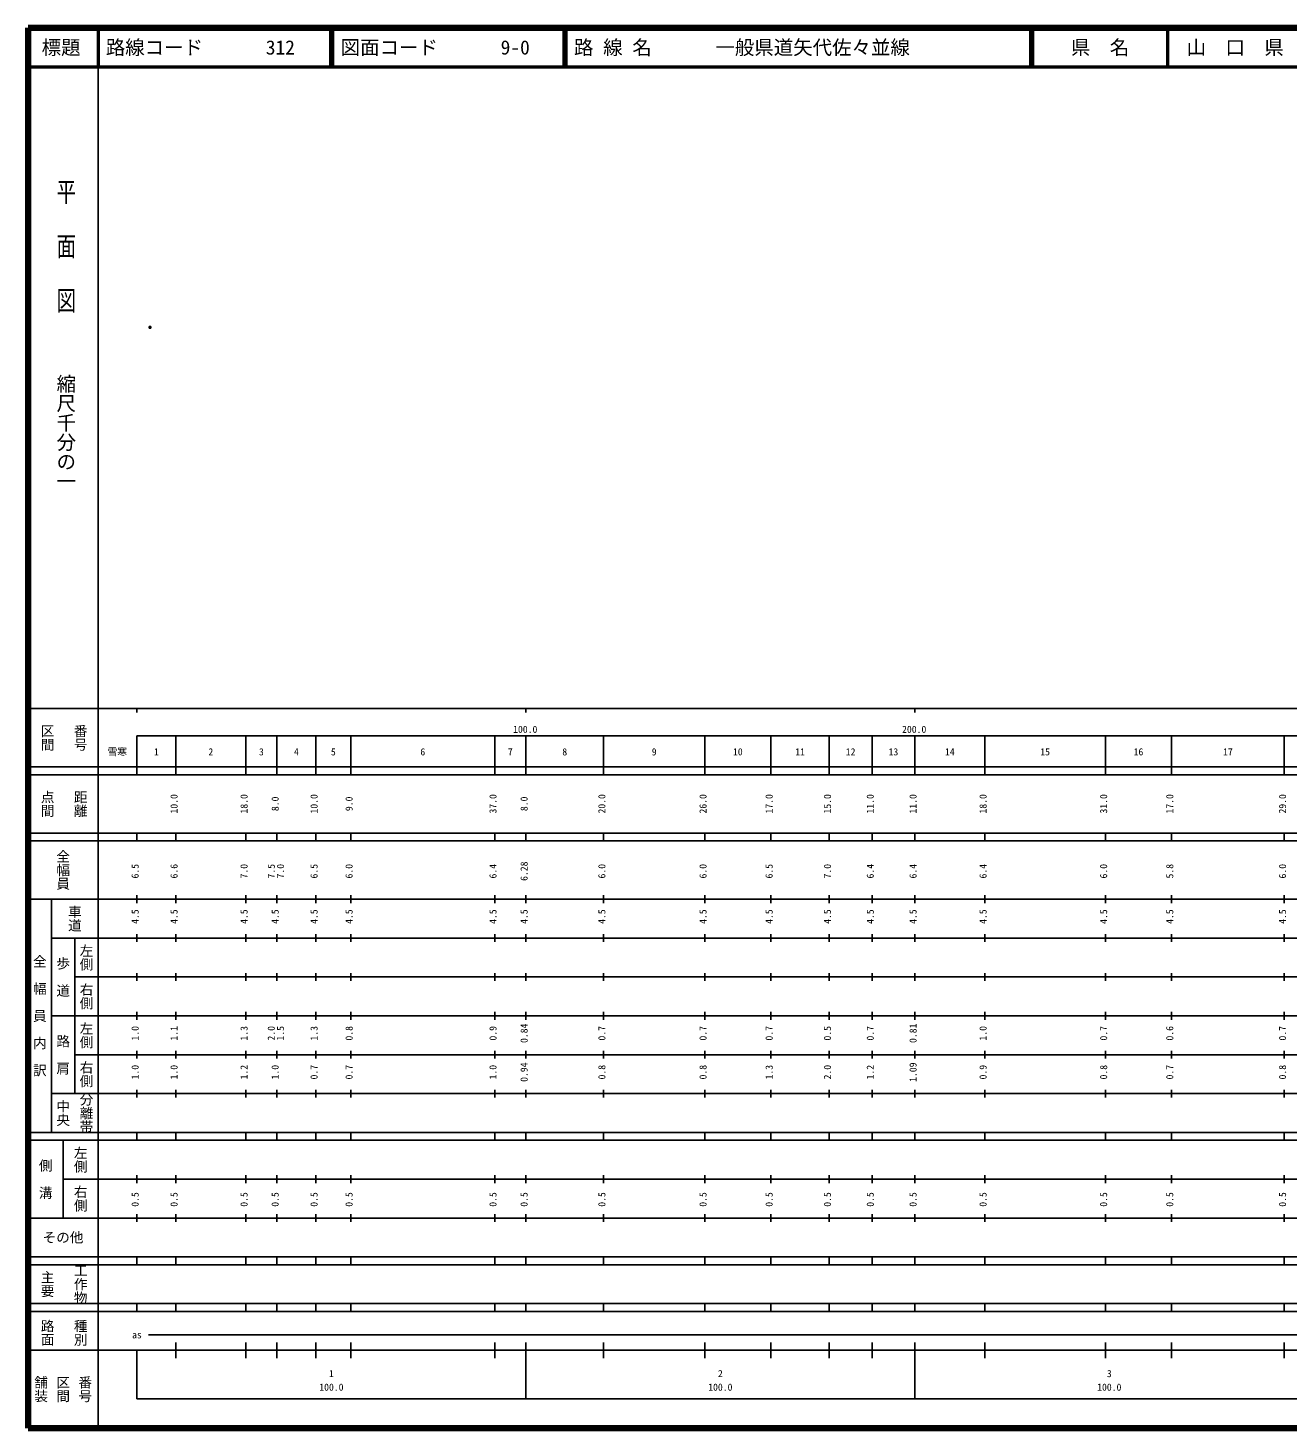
# Model space of a CAD drawing. Units: millimetres on the paper. Extents: x 40 to 680, y 20 to 380.
# Drawn here: x 40 to 363.9, y 20 to 380 of the extents above; entities that cross this region are included whole.
import ezdxf
from ezdxf.enums import TextEntityAlignment as Align

# ---------------------------------------------------------------- set-up
doc = ezdxf.new("R2010")
doc.units = ezdxf.units.MM
doc.header["$PDMODE"] = 32
doc.header["$PDSIZE"] = 0.5
doc.layers.add('M-OTRS', color=6, linetype='Continuous')
doc.layers.add('M-TTL-TXT', color=7, linetype='Continuous')
for name, color, linetype, lineweight in [('M-TTL', 2, 'Continuous', 140), ('M-TTL-BAND', 7, 'Continuous', 25), ('M-TTL-LINE', 7, 'Continuous', 50)]:
    doc.layers.add(name, color=color, linetype=linetype, lineweight=lineweight)
doc.styles.add('@ＭＳ ゴシック', font='')
doc.styles.add('ＭＳ ゴシック', font='')
doc.styles.get('@ＭＳ ゴシック').set_extended_font_data('@MS Gothic')
doc.styles.get('ＭＳ ゴシック').set_extended_font_data('MS Gothic')

msp = doc.modelspace()

# ---------------------------------------------------------------- linework, layer by layer
at = {"layer": 'M-OTRS'}
msp.add_point((71.365, 303.027), dxfattribs=at)
at = {"layer": 'M-TTL'}
for p, q in [((40, 380), (40, 20)), ((680, 380), (40, 380)), ((40, 20), (680, 20))]:
    msp.add_line(p, q, dxfattribs=at)
at = {"layer": 'M-TTL-BAND'}
for p, q in [((58, 370), (58, 20)), ((40, 205), (579, 205)), ((68, 205), (68, 204)), ((168, 205), (168, 204)), ((268, 205), (268, 204)), ((68, 198), (579, 198)), ((68, 198), (68, 188)), ((78, 188), (78, 198)), ((96, 188), (96, 198)), ((104, 188), (104, 198)), ((114, 188), (114, 198)), ((123, 188), (123, 198)), ((160, 188), (160, 198)), ((168, 188), (168, 198)), ((188, 188), (188, 198)), ((214, 188), (214, 198)), ((231, 188), (231, 198)), ((246, 188), (246, 198)), ((257, 188), (257, 198)), ((268, 188), (268, 198)), ((286, 188), (286, 198)), ((317, 188), (317, 198)), ((334, 188), (334, 198)), ((363, 188), (363, 198)), ((40, 190), (579, 190)), ((40, 188), (579, 188)), ((40, 173), (579, 173)), ((68, 171), (68, 173)), ((78, 171), (78, 173)), ((96, 171), (96, 173)), ((104, 171), (104, 173)), ((114, 171), (114, 173)), ((123, 171), (123, 173)), ((160, 171), (160, 173)), ((168, 171), (168, 173)), ((188, 171), (188, 173)), ((214, 171), (214, 173)), ((231, 171), (231, 173)), ((246, 171), (246, 173)), ((257, 171), (257, 173)), ((268, 171), (268, 173)), ((286, 171), (286, 173)), ((317, 171), (317, 173)), ((334, 171), (334, 173)), ((363, 171), (363, 173)), ((40, 171), (579, 171)), ((40, 156), (579, 156)), ((46, 96), (46, 156)), ((68, 155), (68, 157)), ((78, 155), (78, 157)), ((96, 155), (96, 157)), ((104, 155), (104, 157)), ((114, 155), (114, 157)), ((123, 155), (123, 157)), ((160, 155), (160, 157)), ((168, 155), (168, 157)), ((188, 155), (188, 157)), ((214, 155), (214, 157)), ((231, 155), (231, 157)), ((246, 155), (246, 157)), ((257, 155), (257, 157)), ((268, 155), (268, 157)), ((286, 155), (286, 157)), ((317, 155), (317, 157)), ((334, 155), (334, 157)), ((363, 155), (363, 157)), ((46, 146), (579, 146)), ((52, 146), (52, 106)), ((68, 145), (68, 147)), ((78, 145), (78, 147)), ((96, 145), (96, 147)), ((104, 145), (104, 147)), ((114, 145), (114, 147)), ((123, 145), (123, 147)), ((160, 145), (160, 147)), ((168, 145), (168, 147)), ((188, 145), (188, 147)), ((214, 145), (214, 147)), ((231, 145), (231, 147)), ((246, 145), (246, 147)), ((257, 145), (257, 147)), ((268, 145), (268, 147)), ((286, 145), (286, 147)), ((317, 145), (317, 147)), ((334, 145), (334, 147)), ((363, 145), (363, 147)), ((68, 135), (68, 137)), ((78, 135), (78, 137)), ((96, 135), (96, 137)), ((104, 135), (104, 137)), ((114, 135), (114, 137)), ((123, 135), (123, 137)), ((160, 135), (160, 137)), ((168, 135), (168, 137)), ((188, 135), (188, 137)), ((214, 135), (214, 137)), ((231, 135), (231, 137)), ((246, 135), (246, 137)), ((257, 135), (257, 137)), ((268, 135), (268, 137)), ((286, 135), (286, 137)), ((317, 135), (317, 137)), ((334, 135), (334, 137)), ((363, 135), (363, 137)), ((52, 136), (579, 136)), ((46, 126), (579, 126)), ((68, 125), (68, 127)), ((78, 125), (78, 127)), ((96, 125), (96, 127)), ((104, 125), (104, 127)), ((114, 125), (114, 127)), ((123, 125), (123, 127)), ((160, 125), (160, 127)), ((168, 125), (168, 127)), ((188, 125), (188, 127)), ((214, 125), (214, 127)), ((231, 125), (231, 127)), ((246, 125), (246, 127)), ((257, 125), (257, 127)), ((268, 125), (268, 127)), ((286, 125), (286, 127)), ((317, 125), (317, 127)), ((334, 125), (334, 127)), ((363, 125), (363, 127)), ((52, 116), (579, 116)), ((68, 115), (68, 117)), ((78, 115), (78, 117)), ((96, 115), (96, 117)), ((104, 115), (104, 117)), ((114, 115), (114, 117)), ((123, 115), (123, 117)), ((160, 115), (160, 117)), ((168, 115), (168, 117)), ((188, 115), (188, 117)), ((214, 115), (214, 117)), ((231, 115), (231, 117)), ((246, 115), (246, 117)), ((257, 115), (257, 117)), ((268, 115), (268, 117)), ((286, 115), (286, 117)), ((317, 115), (317, 117)), ((334, 115), (334, 117)), ((363, 115), (363, 117)), ((46, 106), (579, 106)), ((68, 105), (68, 107)), ((78, 105), (78, 107)), ((96, 105), (96, 107)), ((104, 105), (104, 107)), ((114, 105), (114, 107)), ((123, 105), (123, 107)), ((160, 105), (160, 107)), ((168, 105), (168, 107)), ((188, 105), (188, 107)), ((214, 105), (214, 107)), ((231, 105), (231, 107)), ((246, 105), (246, 107)), ((257, 105), (257, 107)), ((268, 105), (268, 107)), ((286, 105), (286, 107)), ((317, 105), (317, 107)), ((334, 105), (334, 107)), ((363, 105), (363, 107)), ((40, 96), (579, 96)), ((40, 94), (579, 94)), ((49, 94), (49, 74)), ((68, 94), (68, 96)), ((78, 94), (78, 96)), ((96, 94), (96, 96)), ((104, 94), (104, 96)), ((114, 94), (114, 96)), ((123, 94), (123, 96)), ((160, 94), (160, 96)), ((168, 94), (168, 96)), ((188, 94), (188, 96)), ((214, 94), (214, 96)), ((231, 94), (231, 96)), ((246, 94), (246, 96)), ((257, 94), (257, 96)), ((268, 94), (268, 96)), ((286, 94), (286, 96)), ((317, 94), (317, 96)), ((334, 94), (334, 96)), ((363, 94), (363, 96)), ((49, 84), (579, 84)), ((68, 83), (68, 85)), ((78, 83), (78, 85)), ((96, 83), (96, 85)), ((104, 83), (104, 85)), ((114, 83), (114, 85)), ((123, 83), (123, 85)), ((160, 83), (160, 85)), ((168, 83), (168, 85)), ((188, 83), (188, 85)), ((214, 83), (214, 85)), ((231, 83), (231, 85)), ((246, 83), (246, 85)), ((257, 83), (257, 85)), ((268, 83), (268, 85)), ((286, 83), (286, 85)), ((317, 83), (317, 85)), ((334, 83), (334, 85)), ((363, 83), (363, 85)), ((40, 74), (579, 74)), ((68, 73), (68, 75)), ((78, 73), (78, 75)), ((96, 73), (96, 75)), ((104, 73), (104, 75)), ((114, 73), (114, 75)), ((123, 73), (123, 75)), ((160, 73), (160, 75)), ((168, 73), (168, 75)), ((188, 73), (188, 75)), ((214, 73), (214, 75)), ((231, 73), (231, 75)), ((246, 73), (246, 75)), ((257, 73), (257, 75)), ((268, 73), (268, 75)), ((286, 73), (286, 75)), ((317, 73), (317, 75)), ((334, 73), (334, 75)), ((363, 73), (363, 75)), ((40, 64), (579, 64)), ((40, 62), (579, 62)), ((68, 62), (68, 64)), ((78, 62), (78, 64)), ((96, 62), (96, 64)), ((104, 62), (104, 64)), ((114, 62), (114, 64)), ((123, 62), (123, 64)), ((160, 62), (160, 64)), ((168, 62), (168, 64)), ((188, 62), (188, 64)), ((214, 62), (214, 64)), ((231, 62), (231, 64)), ((246, 62), (246, 64)), ((257, 62), (257, 64)), ((268, 62), (268, 64)), ((286, 62), (286, 64)), ((317, 62), (317, 64)), ((334, 62), (334, 64)), ((363, 62), (363, 64)), ((40, 52), (579, 52)), ((68, 50), (68, 52)), ((78, 50), (78, 52)), ((96, 50), (96, 52)), ((104, 50), (104, 52)), ((114, 50), (114, 52)), ((123, 50), (123, 52)), ((160, 50), (160, 52)), ((168, 50), (168, 52)), ((188, 50), (188, 52)), ((214, 50), (214, 52)), ((231, 50), (231, 52)), ((246, 50), (246, 52)), ((257, 50), (257, 52)), ((268, 50), (268, 52)), ((286, 50), (286, 52)), ((317, 50), (317, 52)), ((334, 50), (334, 52)), ((363, 50), (363, 52)), ((40, 50), (579, 50)), ((71, 44), (565, 44)), ((40, 40), (579, 40)), ((68, 40), (68, 27.5)), ((78, 38), (78, 42)), ((96, 38), (96, 42)), ((104, 38), (104, 42)), ((114, 38), (114, 42)), ((123, 38), (123, 42)), ((160, 38), (160, 42)), ((168, 27.5), (168, 42)), ((188, 38), (188, 42)), ((214, 38), (214, 42)), ((231, 38), (231, 42)), ((246, 38), (246, 42)), ((257, 38), (257, 42)), ((268, 27.5), (268, 42)), ((286, 38), (286, 42)), ((317, 38), (317, 42)), ((334, 38), (334, 42)), ((363, 38), (363, 42)), ((68, 27.5), (579, 27.5))]:
    msp.add_line(p, q, dxfattribs=at)
at = {"layer": 'M-TTL-LINE'}
for p, q in [((58, 380), (58, 370)), ((117.75, 380), (117.75, 370)), ((118.25, 380), (118.25, 370)), ((177.75, 380), (177.75, 370)), ((178.25, 380), (178.25, 370)), ((297.75, 380), (297.75, 370)), ((298.25, 380), (298.25, 370)), ((333, 380), (333, 370)), ((40, 370), (680, 370))]:
    msp.add_line(p, q, dxfattribs=at)

# ---------------------------------------------------------------- texts
at = {"layer": 'M-TTL-BAND', "style": '@ＭＳ ゴシック', "width": 1.4}
msp.add_text('平  面  図', height=3.666, rotation=270, dxfattribs=at).set_placement((49.777, 306.475), align=Align.MIDDLE_RIGHT)
at = {"layer": 'M-TTL-BAND', "style": '@ＭＳ ゴシック'}
msp.add_text('縮尺千分の一', height=3.666, rotation=270, dxfattribs=at).set_placement((49.777, 261.03), align=Align.MIDDLE_RIGHT)
for s, p in [('区間', (45, 197.5)), ('番号', (53.5, 197.5)), ('点間', (45, 180.5)), ('距離', (53.5, 180.5)), ('全幅員', (49, 163.5)), ('車道', (52, 151)), ('左側', (55, 141)), ('全\u3000幅\u3000員\u3000内\u3000訳', (43, 126)), ('歩\u3000道', (49, 136)), ('右側', (55, 131)), ('左側', (55, 121)), ('路\u3000肩', (49, 116)), ('右側', (55, 111)), ('分離帯', (55, 101)), ('中央', (49, 101)), ('左側', (53.5, 89)), ('側\u3000溝', (44.5, 84)), ('右側', (53.5, 79)), ('工作物', (53.5, 57)), ('主要', (45, 57)), ('路面', (45, 44.5)), ('種別', (53.5, 44.5)), ('舗装', (43.333, 30)), ('区間', (49, 30)), ('番号', (54.667, 30))]:
    msp.add_text(s, height=2.566, rotation=270, dxfattribs=at).set_placement(p, align=Align.MIDDLE_CENTER)
at = {"layer": 'M-TTL-BAND', "style": 'ＭＳ ゴシック'}
for s, p in [('100.0', (167.844, 198.195)), ('200.0', (267.844, 198.195)), ('雪寒', (62.945, 192.405)), ('1', (73, 192.405)), ('2', (87, 192.405)), ('3', (100, 192.405)), ('4', (109, 192.405)), ('5', (118.5, 192.405)), ('6', (141.5, 192.405)), ('7', (164, 192.405)), ('8', (178, 192.405)), ('9', (201, 192.405)), ('10', (222.5, 192.405)), ('11', (238.5, 192.405)), ('12', (251.5, 192.405)), ('13', (262.5, 192.405)), ('14', (277, 192.405)), ('15', (301.5, 192.405)), ('16', (325.5, 192.405)), ('17', (348.5, 192.405)), ('as', (68, 42.5)), ('1', (118, 32.523)), ('2', (218, 32.523)), ('3', (318, 32.523)), ('100.0', (118, 29.033)), ('100.0', (218, 29.033)), ('100.0', (318, 29.033))]:
    msp.add_text(s, height=1.833, dxfattribs=at).set_placement(p, align=Align.BOTTOM_CENTER)
for s, p in [('10.0', (79, 180.5)), ('18.0', (97, 180.5)), ('8.0', (105, 180.5)), ('10.0', (115, 180.5)), ('9.0', (124, 180.5)), ('37.0', (161, 180.5)), ('8.0', (169, 180.5)), ('20.0', (189, 180.5)), ('26.0', (215, 180.5)), ('17.0', (232, 180.5)), ('15.0', (247, 180.5)), ('11.0', (258, 180.5)), ('11.0', (269, 180.5)), ('18.0', (287, 180.5)), ('31.0', (318, 180.5)), ('17.0', (335, 180.5)), ('29.0', (364, 180.5)), ('6.5', (69, 163.174)), ('6.6', (79, 163.174)), ('7.0', (97, 163.174)), ('7.5', (104, 163.174)), ('7.0', (106.37, 163.174)), ('6.5', (115, 163.174)), ('6.0', (124, 163.174)), ('6.4', (161, 163.174)), ('6.28', (169, 163.174)), ('6.0', (189, 163.174)), ('6.0', (215, 163.174)), ('6.5', (232, 163.174)), ('7.0', (247, 163.174)), ('6.4', (258, 163.174)), ('6.4', (269, 163.174)), ('6.4', (287, 163.174)), ('6.0', (318, 163.174)), ('5.8', (335, 163.174)), ('6.0', (364, 163.174)), ('4.5', (69, 151.5)), ('4.5', (79, 151.5)), ('4.5', (97, 151.5)), ('4.5', (105, 151.5)), ('4.5', (115, 151.5)), ('4.5', (124, 151.5)), ('4.5', (161, 151.5)), ('4.5', (169, 151.5)), ('4.5', (189, 151.5)), ('4.5', (215, 151.5)), ('4.5', (232, 151.5)), ('4.5', (247, 151.5)), ('4.5', (258, 151.5)), ('4.5', (269, 151.5)), ('4.5', (287, 151.5)), ('4.5', (318, 151.5)), ('4.5', (335, 151.5)), ('4.5', (364, 151.5)), ('1.0', (69, 121.5)), ('1.1', (79, 121.5)), ('1.3', (97, 121.5)), ('2.0', (104, 121.5)), ('1.5', (106.37, 121.5)), ('1.3', (115, 121.5)), ('0.8', (124, 121.5)), ('0.9', (161, 121.5)), ('0.84', (169, 121.5)), ('0.7', (189, 121.5)), ('0.7', (215, 121.5)), ('0.7', (232, 121.5)), ('0.5', (247, 121.5)), ('0.7', (258, 121.5)), ('0.81', (269, 121.5)), ('1.0', (287, 121.5)), ('0.7', (318, 121.5)), ('0.6', (335, 121.5)), ('0.7', (364, 121.5)), ('1.0', (69, 111.5)), ('1.0', (79, 111.5)), ('1.2', (97, 111.5)), ('1.0', (105, 111.5)), ('0.7', (115, 111.5)), ('0.7', (124, 111.5)), ('1.0', (161, 111.5)), ('0.94', (169, 111.5)), ('0.8', (189, 111.5)), ('0.8', (215, 111.5)), ('1.3', (232, 111.5)), ('2.0', (247, 111.5)), ('1.2', (258, 111.5)), ('1.09', (269, 111.5)), ('0.9', (287, 111.5)), ('0.8', (318, 111.5)), ('0.7', (335, 111.5)), ('0.8', (364, 111.5)), ('0.5', (69, 78.764)), ('0.5', (79, 78.764)), ('0.5', (97, 78.764)), ('0.5', (105, 78.764)), ('0.5', (115, 78.764)), ('0.5', (124, 78.764)), ('0.5', (161, 78.764)), ('0.5', (169, 78.764)), ('0.5', (189, 78.764)), ('0.5', (215, 78.764)), ('0.5', (232, 78.764)), ('0.5', (247, 78.764)), ('0.5', (258, 78.764)), ('0.5', (269, 78.764)), ('0.5', (287, 78.764)), ('0.5', (318, 78.764)), ('0.5', (335, 78.764)), ('0.5', (364, 78.764))]:
    msp.add_text(s, height=1.833, rotation=90, dxfattribs=at).set_placement(p, align=Align.BOTTOM_CENTER)
msp.add_text('その他', height=2.566, dxfattribs=at).set_placement((49, 69), align=Align.MIDDLE_CENTER)
at = {"layer": 'M-TTL-TXT', "style": 'ＭＳ ゴシック'}
for s, p in [('標題', (48.5, 375)), ('県\u3000名', (315.625, 375)), ('山\u3000口\u3000県', (350.375, 375))]:
    msp.add_text(s, height=3.666, dxfattribs=at).set_placement(p, align=Align.MIDDLE_CENTER)
for s, p in [('路線コード', (60, 375)), ('312', (101.142, 375)), ('図面コード', (120.38, 375)), ('9-0', (161.521, 375)), ('路 線 名', (180.38, 375)), ('一般県道矢代佐々並線', (216.734, 375))]:
    msp.add_text(s, height=3.666, dxfattribs=at).set_placement(p, align=Align.MIDDLE_LEFT)

doc.saveas('drawing.dxf')
